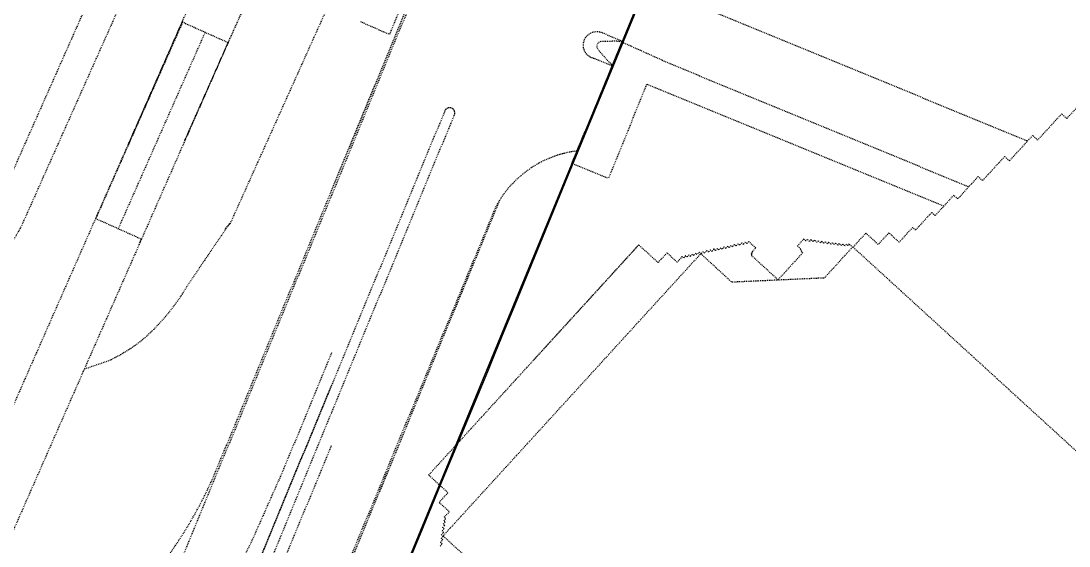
# Model space of a CAD drawing. Header units: millimetres. Extents: x 50357 to 985146, y 723188 to 1803594.
# Drawn here: x 829700.4 to 829819.7, y 820270.8 to 820330.6 of the extents above; entities that cross this region are included whole.
import ezdxf
from ezdxf.xclip import XClip

# ---------------------------------------------------------------- set-up
doc = ezdxf.new("R2010")
doc.units = ezdxf.units.MM
doc.header["$LTSCALE"] = 3
doc.header["$MEASUREMENT"] = 0
doc.linetypes.add('x-baseplan$0$DGN Style 2', pattern=[1.94727e-06, 0, -1.94727e-06])
doc.layers.add('00_Xref', color=7, linetype='Continuous')
doc.layers.add('x-baseplan$0$AR-ROAD_AR_BS_MI_', color=7, linetype='Continuous', true_color=0x6d6d6d)

# ---------------------------------------------------------------- blocks, each defined once
blk = doc.blocks.new('x-baseplan')
at = {"layer": 'x-baseplan$0$AR-ROAD_AR_BS_MI_', "linetype": 'x-baseplan$0$DGN Style 2'}
for p, q in [((834458.04, 818305.55), (834497.87, 818395.22)), ((834483.04, 818335.45), (834500, 818373.27)), ((834500, 818359.19), (834488.22, 818333)), ((834500.01, 818359.2), (834488.23, 818333.01)), ((834483.04, 818335.29), (834473.14, 818312.94)), ((834482.99, 818335.35), (834473.77, 818314.41)), ((834483.04, 818335.45), (834476.81, 818321.3)), ((834482.99, 818335.35), (834488.22, 818333)), ((834485.61, 818334.17), (834475.72, 818311.82)), ((834488.22, 818333), (834479, 818312.06)), ((834488.27, 818333.1), (834483.24, 818321.78)), ((834586.47, 818327.38), (834583.71, 818324.35)), ((834586.47, 818327.38), (834583.71, 818324.35)), ((834583.12, 818324.89), (834580.39, 818321.9)), ((834583.12, 818324.89), (834580.39, 818321.9)), ((834583.71, 818324.35), (834583.12, 818324.89)), ((834583.71, 818324.35), (834583.12, 818324.89)), ((834579.82, 818322.43), (834577.17, 818319.53)), ((834579.82, 818322.43), (834577.17, 818319.53)), ((834580.39, 818321.9), (834579.82, 818322.43)), ((834580.39, 818321.9), (834579.82, 818322.43)), ((834576.63, 818320.03), (834574.12, 818317.29)), ((834576.63, 818320.03), (834574.12, 818317.29)), ((834577.17, 818319.53), (834576.63, 818320.03)), ((834577.17, 818319.53), (834576.63, 818320.03)), ((834573.61, 818317.75), (834571.29, 818315.2)), ((834573.61, 818317.75), (834571.29, 818315.2)), ((834574.12, 818317.29), (834573.61, 818317.75)), ((834574.12, 818317.29), (834573.61, 818317.75)), ((834570.83, 818315.61), (834568.73, 818313.31)), ((834570.83, 818315.61), (834568.73, 818313.31)), ((834571.29, 818315.2), (834570.83, 818315.61)), ((834571.29, 818315.2), (834570.83, 818315.61)), ((834473.77, 818314.41), (834449.02, 818258.21)), ((834568.33, 818313.67), (834566.49, 818311.66)), ((834568.33, 818313.67), (834566.49, 818311.66)), ((834568.73, 818313.31), (834568.33, 818313.67)), ((834568.73, 818313.31), (834568.33, 818313.67)), ((834479, 818312.06), (834453.69, 818254.6)), ((834473.1, 818313), (834478.33, 818310.65)), ((834566.16, 818311.96), (834564.62, 818310.28)), ((834566.16, 818311.96), (834564.62, 818310.28)), ((834566.49, 818311.66), (834566.16, 818311.96)), ((834566.49, 818311.66), (834566.16, 818311.96)), ((834560.83, 818311.31), (834559.35, 818309.69)), ((834560.83, 818311.31), (834559.35, 818309.69)), ((834562.24, 818310.02), (834560.83, 818311.31)), ((834562.24, 818310.02), (834560.83, 818311.31)), ((834563.45, 818311.35), (834562.24, 818310.02)), ((834563.45, 818311.35), (834562.24, 818310.02)), ((834564.62, 818310.28), (834563.45, 818311.35)), ((834564.62, 818310.28), (834563.45, 818311.35)), ((834478.34, 818310.65), (834478.13, 818310.17)), ((834511.06, 818283.78), (834534.98, 818309.97)), ((834534.98, 818309.97), (834523.02, 818296.88)), ((834537.18, 818307.96), (834534.98, 818309.97)), ((834537.18, 818307.96), (834534.98, 818309.97)), ((834543.93, 818309.56), (834543.71, 818309.32)), ((834543.93, 818309.56), (834543.71, 818309.32)), ((834544.1, 818309.41), (834543.93, 818309.56)), ((834544.32, 818309.65), (834544.1, 818309.41)), ((834544.32, 818309.65), (834544.1, 818309.41)), ((834544.49, 818309.5), (834544.32, 818309.65)), ((834544.49, 818309.5), (834544.32, 818309.65)), ((834544.71, 818309.74), (834544.49, 818309.5)), ((834544.88, 818309.58), (834544.71, 818309.74)), ((834545.1, 818309.82), (834544.88, 818309.58)), ((834545.1, 818309.82), (834544.88, 818309.58)), ((834545.27, 818309.67), (834545.1, 818309.82)), ((834545.27, 818309.67), (834545.1, 818309.82)), ((834545.49, 818309.91), (834545.27, 818309.67)), ((834545.49, 818309.91), (834545.27, 818309.67)), ((834545.66, 818309.76), (834545.49, 818309.91)), ((834545.88, 818310), (834545.66, 818309.76)), ((834545.88, 818310), (834545.66, 818309.76)), ((834546.05, 818309.85), (834545.88, 818310)), ((834546.27, 818310.09), (834546.05, 818309.85)), ((834546.44, 818309.93), (834546.27, 818310.09)), ((834546.7, 818310.21), (834546.44, 818309.93)), ((834546.7, 818310.21), (834546.44, 818309.93)), ((834546.89, 818310.03), (834546.7, 818310.21)), ((834546.89, 818310.03), (834546.7, 818310.21)), ((834547.11, 818310.28), (834546.89, 818310.03)), ((834547.11, 818310.28), (834546.89, 818310.03)), ((834547.28, 818310.12), (834547.11, 818310.28)), ((834547.28, 818310.12), (834547.11, 818310.28)), ((834547.5, 818310.36), (834547.28, 818310.12)), ((834547.5, 818310.36), (834547.28, 818310.12)), ((834548.3, 818309.63), (834547.5, 818310.36)), ((834548.3, 818309.63), (834547.5, 818310.36)), ((834547.93, 818309.23), (834548.3, 818309.63)), ((834547.93, 818309.23), (834548.3, 818309.63)), ((834553.77, 818310.65), (834553.04, 818309.85)), ((834553.77, 818310.65), (834553.04, 818309.85)), ((834553.04, 818309.85), (834553.44, 818309.48)), ((834553.04, 818309.85), (834553.44, 818309.48)), ((834554.01, 818310.43), (834553.77, 818310.65)), ((834554.16, 818310.6), (834554.01, 818310.43)), ((834554.41, 818310.37), (834554.16, 818310.6)), ((834554.41, 818310.37), (834554.16, 818310.6)), ((834554.59, 818310.57), (834554.41, 818310.37)), ((834554.59, 818310.57), (834554.41, 818310.37)), ((834554.83, 818310.35), (834554.59, 818310.57)), ((834554.83, 818310.35), (834554.59, 818310.57)), ((834554.99, 818310.52), (834554.83, 818310.35)), ((834554.99, 818310.52), (834554.83, 818310.35)), ((834555.27, 818310.27), (834554.99, 818310.52)), ((834555.27, 818310.27), (834554.99, 818310.52)), ((834555.42, 818310.43), (834555.27, 818310.27)), ((834555.42, 818310.43), (834555.27, 818310.27)), ((834555.66, 818310.21), (834555.42, 818310.43)), ((834555.66, 818310.21), (834555.42, 818310.43)), ((834555.82, 818310.38), (834555.66, 818310.21)), ((834555.82, 818310.38), (834555.66, 818310.21)), ((834556.06, 818310.16), (834555.82, 818310.38)), ((834556.06, 818310.16), (834555.82, 818310.38)), ((834556.21, 818310.33), (834556.06, 818310.16)), ((834556.21, 818310.33), (834556.06, 818310.16)), ((834556.46, 818310.11), (834556.21, 818310.33)), ((834556.46, 818310.11), (834556.21, 818310.33)), ((834556.61, 818310.28), (834556.46, 818310.11)), ((834556.61, 818310.28), (834556.46, 818310.11)), ((834556.85, 818310.05), (834556.61, 818310.28)), ((834556.85, 818310.05), (834556.61, 818310.28)), ((834557.01, 818310.22), (834556.85, 818310.05)), ((834557.01, 818310.22), (834556.85, 818310.05)), ((834557.25, 818310), (834557.01, 818310.22)), ((834557.25, 818310), (834557.01, 818310.22)), ((834557.4, 818310.17), (834557.25, 818310)), ((834557.4, 818310.17), (834557.25, 818310)), ((834557.65, 818309.95), (834557.4, 818310.17)), ((834557.65, 818309.95), (834557.4, 818310.17)), ((834557.8, 818310.12), (834557.65, 818309.95)), ((834557.8, 818310.12), (834557.65, 818309.95)), ((834558.04, 818309.9), (834557.8, 818310.12)), ((834558.04, 818309.9), (834557.8, 818310.12)), ((834558.2, 818310.07), (834558.04, 818309.9)), ((834558.2, 818310.07), (834558.04, 818309.9)), ((834558.44, 818309.85), (834558.2, 818310.07)), ((834558.44, 818309.85), (834558.2, 818310.07)), ((834558.62, 818310.04), (834558.44, 818309.85)), ((834558.62, 818310.04), (834558.44, 818309.85)), ((834558.77, 818309.91), (834558.62, 818310.04)), ((834558.77, 818309.91), (834558.62, 818310.04)), ((834558.92, 818310.08), (834558.77, 818309.91)), ((834559.35, 818309.69), (834558.92, 818310.08)), ((834559.35, 818309.69), (834558.92, 818310.08)), ((834538.19, 818309.07), (834537.18, 818307.96)), ((834539.35, 818308.01), (834538.19, 818309.07)), ((834539.35, 818308.01), (834538.19, 818309.07)), ((834539.93, 818308.64), (834539.35, 818308.01)), ((834539.93, 818308.64), (834539.35, 818308.01)), ((834540.09, 818308.48), (834539.93, 818308.64)), ((834540.09, 818308.48), (834539.93, 818308.64)), ((834540.31, 818308.72), (834540.09, 818308.48)), ((834540.31, 818308.72), (834540.09, 818308.48)), ((834540.47, 818308.58), (834540.31, 818308.72)), ((834540.47, 818308.58), (834540.31, 818308.72)), ((834540.69, 818308.82), (834540.47, 818308.58)), ((834540.69, 818308.82), (834540.47, 818308.58)), ((834540.86, 818308.67), (834540.69, 818308.82)), ((834540.86, 818308.67), (834540.69, 818308.82)), ((834541.08, 818308.91), (834540.86, 818308.67)), ((834541.08, 818308.91), (834540.86, 818308.67)), ((834541.24, 818308.77), (834541.08, 818308.91)), ((834541.24, 818308.77), (834541.08, 818308.91)), ((834541.46, 818309.01), (834541.24, 818308.77)), ((834541.46, 818309.01), (834541.24, 818308.77)), ((834541.63, 818308.86), (834541.46, 818309.01)), ((834541.63, 818308.86), (834541.46, 818309.01)), ((834541.89, 818309.14), (834541.63, 818308.86)), ((834541.89, 818309.14), (834541.63, 818308.86)), ((834542.08, 818308.96), (834541.89, 818309.14)), ((834542.08, 818308.96), (834541.89, 818309.14)), ((834542.3, 818309.2), (834542.08, 818308.96)), ((834542.47, 818309.04), (834542.3, 818309.2)), ((834542.47, 818309.04), (834542.3, 818309.2)), ((834542.73, 818309.32), (834542.47, 818309.04)), ((834542.73, 818309.32), (834542.47, 818309.04)), ((834542.92, 818309.15), (834542.73, 818309.32)), ((834542.92, 818309.15), (834542.73, 818309.32)), ((834543.15, 818309.39), (834542.92, 818309.15)), ((834543.32, 818309.23), (834543.15, 818309.39)), ((834543.32, 818309.23), (834543.15, 818309.39)), ((834543.54, 818309.48), (834543.32, 818309.23)), ((834543.54, 818309.48), (834543.32, 818309.23)), ((834543.71, 818309.32), (834543.54, 818309.48)), ((834543.71, 818309.32), (834543.54, 818309.48)), ((834547.78, 818308.79), (834547.87, 818308.89)), ((834547.78, 818308.79), (834547.87, 818308.89)), ((834547.82, 818308.94), (834547.92, 818309.05)), ((834547.82, 818308.94), (834547.92, 818309.05)), ((834547.87, 818308.89), (834547.82, 818308.94)), ((834547.87, 818308.89), (834547.82, 818308.94)), ((834547.87, 818309.09), (834547.97, 818309.2)), ((834547.87, 818309.09), (834547.97, 818309.2)), ((834547.92, 818309.05), (834547.87, 818309.09)), ((834547.92, 818309.05), (834547.87, 818309.09)), ((834547.97, 818309.2), (834547.93, 818309.23)), ((834547.97, 818309.2), (834547.93, 818309.23)), ((834547.97, 818309.2), (834547.97, 818309.2)), ((834547.97, 818309.2), (834547.97, 818309.2)), ((834553.44, 818309.48), (834553.41, 818309.45)), ((834553.44, 818309.48), (834553.41, 818309.45)), ((834553.41, 818309.45), (834553.52, 818309.35)), ((834553.52, 818309.35), (834553.47, 818309.3)), ((834553.52, 818309.35), (834553.47, 818309.3)), ((834553.47, 818309.3), (834553.58, 818309.2)), ((834553.58, 818309.2), (834553.53, 818309.15)), ((834553.58, 818309.2), (834553.53, 818309.15)), ((834553.53, 818309.15), (834553.63, 818309.06)), ((834553.53, 818309.15), (834553.63, 818309.06)), ((834511.06, 818283.78), (834523.02, 818296.88)), ((834513.26, 818281.77), (834511.06, 818283.78)), ((834513.26, 818281.77), (834511.06, 818283.78)), ((834512.25, 818280.66), (834513.26, 818281.77)), ((834513.41, 818279.61), (834512.25, 818280.66)), ((834513.41, 818279.61), (834512.25, 818280.66)), ((834512.78, 818278.58), (834513, 818278.82)), ((834512.78, 818278.58), (834513, 818278.82)), ((834512.94, 818278.44), (834512.78, 818278.58)), ((834512.94, 818278.44), (834512.78, 818278.58)), ((834512.83, 818278.98), (834513.41, 818279.61)), ((834512.83, 818278.98), (834513.41, 818279.61)), ((834513, 818278.82), (834512.83, 818278.98)), ((834513, 818278.82), (834512.83, 818278.98)), ((834512.6, 818277.42), (834512.82, 818277.66)), ((834512.6, 818277.42), (834512.82, 818277.66)), ((834512.77, 818277.26), (834512.6, 818277.42)), ((834512.77, 818277.26), (834512.6, 818277.42)), ((834512.66, 818277.8), (834512.89, 818278.05)), ((834512.66, 818277.8), (834512.89, 818278.05)), ((834512.82, 818277.66), (834512.66, 818277.8)), ((834512.82, 818277.66), (834512.66, 818277.8)), ((834512.72, 818278.2), (834512.94, 818278.44)), ((834512.72, 818278.2), (834512.94, 818278.44)), ((834512.89, 818278.05), (834512.72, 818278.2)), ((834512.89, 818278.05), (834512.72, 818278.2)), ((834512.4, 818276.12), (834512.66, 818276.4)), ((834512.4, 818276.12), (834512.66, 818276.4)), ((834512.6, 818275.95), (834512.4, 818276.12)), ((834512.6, 818275.95), (834512.4, 818276.12)), ((834512.49, 818276.56), (834512.71, 818276.8)), ((834512.49, 818276.56), (834512.71, 818276.8)), ((834512.66, 818276.4), (834512.49, 818276.56)), ((834512.66, 818276.4), (834512.49, 818276.56)), ((834512.51, 818276.98), (834512.77, 818277.26)), ((834512.51, 818276.98), (834512.77, 818277.26)), ((834512.71, 818276.8), (834512.51, 818276.98)), ((834512.71, 818276.8), (834512.51, 818276.98)), ((834512.38, 818275.7), (834512.6, 818275.95))]:
    blk.add_line(p, q, dxfattribs=at)
at = {"layer": 'x-baseplan$0$AR-ROAD_AR_BS_MI_', "flags": 128}
blk.add_lwpolyline([(834893.71, 818612.71), (834867.74, 818621.9, 0.032201), (834862.79, 818623.31), (834792.59, 818638.37, -0.026433), (834750.03, 818649.89), (834706.27, 818664.26, 0.136056), (834687.06, 818665.15, 0.221469), (834667.71, 818650.13), (834658.53, 818632.29), (834658.53, 818632.29, -0.00001), (834658.53, 818632.29), (834658.53, 818632.29), (834654.66, 818624.77, 0.021002), (834642.54, 818598.55), (834506.84, 818269.48)], format="xyb", dxfattribs=at)
at = {"layer": 'x-baseplan$0$AR-ROAD_AR_BS_MI_', "linetype": 'x-baseplan$0$DGN Style 2', "flags": 128}
for points in [[(834500, 818316.13), (834509.26, 818338.61), (834519.37, 818363.06), (834529.7, 818388.07), (834536.43, 818404.39)], [(834536.43, 818404.39), (834532.98, 818395.66), (834516.46, 818355.54), (834515.96, 818354.33), (834504.34, 818326.15), (834500, 818315.62)], [(834500.01, 818316.15), (834509.27, 818338.62), (834519.38, 818363.07), (834529.71, 818388.09), (834536.44, 818404.4)], [(834492.8, 818375.04), (834464.66, 818312.04), (834464.52, 818311.78), (834464.37, 818311.52), (834464.21, 818311.26), (834464.06, 818311), (834463.9, 818310.75), (834463.74, 818310.49), (834463.58, 818310.24), (834463.41, 818309.99), (834463.24, 818309.74), (834463.07, 818309.5), (834462.9, 818309.25), (834462.73, 818309.01), (834462.55, 818308.76), (834462.37, 818308.52), (834462.19, 818308.29), (834462, 818308.05), (834461.82, 818307.81), (834461.63, 818307.58), (834461.44, 818307.35), (834461.24, 818307.12), (834461.05, 818306.89), (834460.85, 818306.67), (834460.65, 818306.44), (834460.45, 818306.22), (834460.24, 818306), (834460.04, 818305.78), (834459.83, 818305.57), (834459.62, 818305.35), (834459.41, 818305.14), (834459.19, 818304.93), (834458.88, 818304.64)], [(834514.84, 818353.79), (834506.6, 818333.91), (834503.33, 818335.35)], [(834487.88, 818311.85), (834488.46, 818312.36), (834500, 818337.99)], [(834542.96, 818336.74), (834579.24, 818321.8)], [(834531.94, 818330.35), (834529.86, 818331.18), (834529.83, 818331.19), (834529.81, 818331.2), (834529.78, 818331.2), (834529.75, 818331.21), (834529.73, 818331.22), (834529.7, 818331.23), (834529.68, 818331.24), (834529.65, 818331.25), (834529.63, 818331.26), (834529.6, 818331.27), (834529.58, 818331.28), (834529.55, 818331.29), (834529.5, 818331.32), (834529.46, 818331.34), (834529.43, 818331.36), (834529.41, 818331.37), (834529.39, 818331.38), (834529.36, 818331.4), (834529.34, 818331.41), (834529.32, 818331.43), (834529.3, 818331.45), (834529.28, 818331.46), (834529.25, 818331.48), (834529.23, 818331.5), (834529.21, 818331.51), (834529.19, 818331.53), (834529.17, 818331.55), (834529.15, 818331.57), (834529.13, 818331.59), (834529.11, 818331.61), (834529.09, 818331.63), (834529.08, 818331.65), (834529.06, 818331.67), (834529.04, 818331.69), (834529.02, 818331.71), (834528.99, 818331.75), (834528.96, 818331.79), (834528.94, 818331.82), (834528.93, 818331.84), (834528.91, 818331.86), (834528.9, 818331.88), (834528.88, 818331.91), (834528.87, 818331.93), (834528.86, 818331.95), (834528.84, 818331.98), (834528.83, 818332), (834528.82, 818332.03), (834528.81, 818332.05), (834528.8, 818332.08), (834528.77, 818332.15), (834528.76, 818332.18), (834528.75, 818332.2), (834528.72, 818332.28), (834528.72, 818332.31), (834528.71, 818332.36), (834528.7, 818332.39), (834528.69, 818332.44), (834528.69, 818332.47), (834528.68, 818332.49), (834528.68, 818332.55), (834528.67, 818332.58), (834528.67, 818332.6), (834528.67, 818332.63), (834528.67, 818332.68), (834528.67, 818332.71), (834528.67, 818332.74), (834528.67, 818332.77), (834528.67, 818332.79), (834528.67, 818332.82), (834528.68, 818332.9), (834528.69, 818332.93), (834528.69, 818332.95), (834528.7, 818333.01), (834528.71, 818333.03), (834528.71, 818333.06), (834528.72, 818333.09), (834528.73, 818333.11), (834528.73, 818333.14), (834528.74, 818333.17), (834528.75, 818333.19), (834528.76, 818333.22), (834528.77, 818333.24), (834528.8, 818333.32), (834528.81, 818333.34), (834528.82, 818333.37), (834528.83, 818333.39), (834528.85, 818333.42), (834528.87, 818333.46), (834528.89, 818333.49), (834528.9, 818333.51), (834528.91, 818333.53), (834528.93, 818333.56), (834528.94, 818333.58), (834528.96, 818333.6), (834528.98, 818333.62), (834528.99, 818333.65), (834529.01, 818333.67), (834529.03, 818333.69), (834529.04, 818333.71), (834529.06, 818333.73), (834529.08, 818333.75), (834529.1, 818333.77), (834529.12, 818333.79), (834529.14, 818333.81), (834529.16, 818333.83), (834529.18, 818333.84), (834529.2, 818333.86), (834529.22, 818333.88), (834529.24, 818333.9), (834529.28, 818333.93), (834529.32, 818333.96), (834529.35, 818333.98), (834529.37, 818334), (834529.39, 818334.01), (834529.41, 818334.02), (834529.44, 818334.04), (834529.46, 818334.05), (834529.48, 818334.06), (834529.51, 818334.08), (834529.53, 818334.09), (834529.56, 818334.1), (834529.58, 818334.11), (834529.61, 818334.12), (834529.63, 818334.13), (834529.66, 818334.14), (834529.68, 818334.15), (834529.73, 818334.17), (834529.76, 818334.18), (834529.81, 818334.2), (834529.84, 818334.2), (834529.86, 818334.21), (834529.89, 818334.22), (834529.92, 818334.22), (834529.94, 818334.23), (834529.97, 818334.23), (834530, 818334.24), (834530.02, 818334.24), (834530.08, 818334.25), (834530.11, 818334.25), (834530.13, 818334.25), (834530.21, 818334.25), (834530.24, 818334.25), (834530.27, 818334.25), (834530.3, 818334.25), (834530.32, 818334.25), (834530.35, 818334.25), (834530.43, 818334.24), (834530.49, 818334.23), (834530.51, 818334.23), (834530.54, 818334.22), (834530.57, 818334.21), (834530.59, 818334.21), (834530.62, 818334.2), (834530.64, 818334.19), (834530.67, 818334.19), (834530.7, 818334.18), (834530.72, 818334.17), (834530.75, 818334.16), (834530.77, 818334.15), (834530.8, 818334.14), (834530.82, 818334.13), (834530.85, 818334.12), (834530.87, 818334.11), (834530.9, 818334.1), (834530.95, 818334.08), (834530.98, 818334.06), (834533.1, 818333.15)], [(834569.71, 818314.38), (834535.89, 818328.25), (834531.52, 818317.55), (834527.59, 818319.16), (834527.37, 818319.25), (834528.76, 818322.62), (834531.94, 818330.35), (834531.99, 818330.47), (834533.06, 818333.06)], [(834533.06, 818333.07), (834532.98, 818333.08), (834532.89, 818333.09), (834532.8, 818333.1), (834532.72, 818333.11), (834532.63, 818333.12), (834532.54, 818333.13), (834532.46, 818333.14), (834532.37, 818333.14), (834532.28, 818333.14), (834532.19, 818333.14), (834532.11, 818333.14), (834532.02, 818333.14), (834531.93, 818333.14), (834531.85, 818333.13), (834531.76, 818333.13), (834530.68, 818333.12), (834530.57, 818333.09), (834530.48, 818333.05), (834530.4, 818333), (834530.33, 818332.93), (834530.27, 818332.84), (834530.23, 818332.75), (834530.2, 818332.66), (834530.19, 818332.56), (834530.2, 818332.46), (834530.23, 818332.36), (834530.27, 818332.27), (834530.97, 818331.47), (834531.03, 818331.4), (834531.08, 818331.33), (834531.14, 818331.26), (834531.2, 818331.2), (834531.25, 818331.13), (834531.31, 818331.07), (834531.37, 818331), (834531.43, 818330.94), (834531.5, 818330.88), (834531.56, 818330.82), (834531.63, 818330.76), (834531.69, 818330.7), (834531.76, 818330.65), (834531.83, 818330.59), (834531.89, 818330.54), (834531.99, 818330.47)], [(834533.06, 818333.06), (834538.63, 818330.56), (834572.56, 818316.59)], [(834500, 818290.84), (834502.83, 818297.73), (834513.97, 818324.72), (834513.98, 818324.73), (834513.98, 818324.74), (834513.98, 818324.75), (834513.99, 818324.76), (834513.99, 818324.77), (834514, 818324.79), (834514, 818324.79), (834514.01, 818324.8), (834514.01, 818324.81), (834514.02, 818324.83), (834514.02, 818324.84), (834514.02, 818324.85), (834514.03, 818324.88), (834514.03, 818324.89), (834514.03, 818324.9), (834514.03, 818324.92), (834514.03, 818324.93), (834514.04, 818324.94), (834514.04, 818324.95), (834514.04, 818324.96), (834514.04, 818324.97), (834514.04, 818324.98), (834514.04, 818325), (834514.04, 818325.02), (834514.04, 818325.03), (834514.04, 818325.04), (834514.04, 818325.05), (834514.03, 818325.06), (834514.03, 818325.07), (834514.03, 818325.08), (834514.03, 818325.09), (834514.03, 818325.1), (834514.03, 818325.11), (834514.02, 818325.12), (834514.02, 818325.13), (834514.02, 818325.14), (834514.02, 818325.15), (834514.01, 818325.17), (834514.01, 818325.18), (834514, 818325.19), (834514, 818325.21), (834513.99, 818325.22), (834513.99, 818325.23), (834513.98, 818325.25), (834513.98, 818325.26), (834513.97, 818325.27), (834513.97, 818325.27), (834513.96, 818325.29), (834513.95, 818325.3), (834513.95, 818325.31), (834513.94, 818325.32), (834513.93, 818325.33), (834513.93, 818325.34), (834513.92, 818325.34), (834513.91, 818325.36), (834513.9, 818325.37), (834513.9, 818325.38), (834513.89, 818325.38), (834513.88, 818325.39), (834513.87, 818325.41), (834513.86, 818325.41), (834513.85, 818325.42), (834513.85, 818325.43), (834513.84, 818325.44), (834513.83, 818325.44), (834513.82, 818325.45), (834513.81, 818325.46), (834513.81, 818325.46), (834513.8, 818325.47), (834513.79, 818325.47), (834513.78, 818325.48), (834513.77, 818325.49), (834513.76, 818325.49), (834513.76, 818325.5), (834513.75, 818325.5), (834513.74, 818325.51), (834513.73, 818325.51), (834513.72, 818325.52), (834513.71, 818325.52), (834513.7, 818325.53), (834513.69, 818325.53), (834513.68, 818325.53), (834513.67, 818325.54), (834513.66, 818325.54), (834513.64, 818325.55), (834513.63, 818325.55), (834513.59, 818325.57), (834513.58, 818325.57), (834513.57, 818325.57), (834513.56, 818325.57), (834513.55, 818325.57), (834513.54, 818325.58), (834513.53, 818325.58), (834513.52, 818325.58), (834513.51, 818325.58), (834513.5, 818325.58), (834513.49, 818325.58), (834513.48, 818325.58), (834513.47, 818325.58), (834513.46, 818325.58), (834513.45, 818325.58), (834513.44, 818325.58), (834513.43, 818325.58), (834513.41, 818325.58), (834513.4, 818325.58), (834513.39, 818325.58), (834513.38, 818325.58), (834513.37, 818325.58), (834513.36, 818325.58), (834513.35, 818325.58), (834513.34, 818325.57), (834513.33, 818325.57), (834513.32, 818325.57), (834513.31, 818325.57), (834513.3, 818325.57), (834513.28, 818325.56), (834513.26, 818325.55), (834513.25, 818325.55), (834513.24, 818325.55), (834513.23, 818325.54), (834513.22, 818325.54), (834513.21, 818325.54), (834513.2, 818325.53), (834513.19, 818325.53), (834513.18, 818325.52), (834513.17, 818325.52), (834513.16, 818325.51), (834513.15, 818325.5), (834513.14, 818325.5), (834513.13, 818325.49), (834513.12, 818325.49), (834513.11, 818325.48), (834513.1, 818325.47), (834513.09, 818325.46), (834513.08, 818325.46), (834513.07, 818325.45), (834513.05, 818325.43), (834513.04, 818325.42), (834513.03, 818325.41), (834513.02, 818325.41), (834513.02, 818325.4), (834513.01, 818325.39), (834513, 818325.38), (834512.99, 818325.37), (834512.98, 818325.36), (834512.98, 818325.35), (834512.97, 818325.34), (834512.96, 818325.34), (834512.96, 818325.33), (834512.95, 818325.32), (834512.94, 818325.3), (834512.94, 818325.29), (834512.93, 818325.28), (834512.93, 818325.28), (834512.92, 818325.27), (834512.92, 818325.26), (834512.91, 818325.25), (834512.91, 818325.24), (834512.9, 818325.23), (834512.9, 818325.22), (834512.9, 818325.21), (834512.89, 818325.2), (834505.2, 818306.58), (834500, 818293.98)], [(834527.94, 818320.66), (834527.74, 818320.63), (834527.53, 818320.6), (834527.32, 818320.56), (834527.11, 818320.52), (834526.9, 818320.48), (834526.7, 818320.44), (834526.49, 818320.39), (834526.28, 818320.34), (834526.08, 818320.28), (834525.88, 818320.22), (834525.68, 818320.16), (834525.48, 818320.09), (834525.28, 818320.02), (834525.08, 818319.94), (834524.88, 818319.87), (834524.69, 818319.79), (834524.49, 818319.7), (834524.3, 818319.61), (834524.11, 818319.52), (834523.92, 818319.43), (834523.73, 818319.33), (834523.54, 818319.23), (834523.36, 818319.13), (834523.18, 818319.02), (834523, 818318.91), (834522.82, 818318.8), (834522.64, 818318.68), (834522.47, 818318.56), (834522.3, 818318.44), (834522.13, 818318.31), (834521.96, 818318.18), (834521.79, 818318.05), (834521.63, 818317.92), (834521.47, 818317.78), (834521.31, 818317.64), (834521.15, 818317.5), (834521, 818317.35), (834520.85, 818317.2), (834520.7, 818317.05), (834520.55, 818316.9), (834520.41, 818316.74), (834520.27, 818316.59), (834520.13, 818316.43), (834520, 818316.26), (834519.87, 818316.1), (834519.74, 818315.93), (834519.61, 818315.76), (834519.49, 818315.59), (834519.37, 818315.41), (834519.25, 818315.24), (834519.14, 818315.06), (834519.12, 818315.04)], [(834500, 818315.62), (834492.39, 818297.18), (834481.35, 818270.4), (834473.04, 818250.25), (834472.95, 818250.06), (834472.87, 818249.87), (834472.77, 818249.68), (834472.68, 818249.5), (834472.58, 818249.31), (834472.48, 818249.13), (834472.37, 818248.95), (834472.34, 818248.9), (834472.26, 818248.77), (834472.15, 818248.59), (834472.04, 818248.41), (834471.92, 818248.24), (834471.8, 818248.07), (834471.67, 818247.9), (834471.55, 818247.73), (834471.42, 818247.56), (834471.29, 818247.4), (834471.15, 818247.24), (834471.01, 818247.08), (834470.87, 818246.93), (834470.73, 818246.77), (834470.58, 818246.62), (834470.43, 818246.47), (834470.28, 818246.33), (834470.13, 818246.18), (834469.97, 818246.04), (834469.81, 818245.91), (834469.65, 818245.77), (834469.49, 818245.64), (834469.32, 818245.51), (834469.16, 818245.38), (834468.99, 818245.26), (834468.81, 818245.14), (834468.64, 818245.02), (834468.46, 818244.91), (834468.29, 818244.8), (834468.27, 818244.79), (834468.11, 818244.69), (834467.92, 818244.59), (834467.74, 818244.49), (834467.55, 818244.39), (834467.37, 818244.29), (834467.18, 818244.2), (834466.99, 818244.11), (834466.8, 818244.03), (834466.6, 818243.94), (834466.41, 818243.87), (834466.21, 818243.79), (834466.01, 818243.72), (834465.82, 818243.65), (834465.62, 818243.59), (834465.42, 818243.53), (834465.21, 818243.47), (834465.01, 818243.41), (834464.81, 818243.36), (834464.6, 818243.32), (834464.4, 818243.27), (834464.19, 818243.23), (834463.98, 818243.2), (834463.78, 818243.17), (834463.57, 818243.14), (834463.36, 818243.11), (834463.15, 818243.09), (834462.94, 818243.07), (834462.73, 818243.06), (834462.52, 818243.05), (834462.31, 818243.04), (834462.1, 818243.04), (834461.89, 818243.04), (834461.68, 818243.04), (834461.47, 818243.05), (834461.26, 818243.06), (834461.05, 818243.07), (834460.84, 818243.09), (834460.64, 818243.11), (834460.43, 818243.14), (834460.22, 818243.17), (834460.01, 818243.2), (834459.81, 818243.24), (834459.6, 818243.28), (834459.48, 818243.31), (834459.39, 818243.32), (834459.19, 818243.37), (834458.99, 818243.42), (834458.78, 818243.48), (834458.58, 818243.54), (834458.38, 818243.6), (834458.18, 818243.66), (834457.98, 818243.73), (834457.79, 818243.8), (834457.59, 818243.88), (834457.4, 818243.96), (834457.2, 818244.04), (834457.01, 818244.13), (834456.82, 818244.21), (834456.63, 818244.31), (834456.62, 818244.31), (834456.44, 818244.4), (834456.26, 818244.5), (834456.08, 818244.6), (834455.89, 818244.71), (834455.71, 818244.82), (834455.54, 818244.93), (834455.36, 818245.04), (834455.19, 818245.16), (834455.01, 818245.28), (834454.78, 818245.45), (834448.05, 818249.95), (834445.71, 818251.51), (834442.9, 818253.39), (834440.04, 818255.3), (834438.96, 818256.02)], [(834453.78, 818254.55), (834458.46, 818256.94), (834459.23, 818257.24), (834459.99, 818257.54), (834460.74, 818257.86), (834461.49, 818258.19), (834462.23, 818258.54), (834462.96, 818258.9), (834463.69, 818259.27), (834464.42, 818259.65), (834465.13, 818260.05), (834465.84, 818260.45), (834466.54, 818260.88), (834467.23, 818261.31), (834467.92, 818261.75), (834468.81, 818262.36), (834477.42, 818269.7), (834478.01, 818270.35), (834478.59, 818271.01), (834479.16, 818271.69), (834479.72, 818272.37), (834480.27, 818273.06), (834480.8, 818273.76), (834481.33, 818274.47), (834481.84, 818275.19), (834482.33, 818275.92), (834482.82, 818276.65), (834483.29, 818277.4), (834483.75, 818278.15), (834484.2, 818278.91), (834484.63, 818279.68), (834485.05, 818280.45), (834485.45, 818281.24), (834485.84, 818282.03), (834486.22, 818282.82), (834486.71, 818283.92), (834496.65, 818308.01), (834499.33, 818314.5), (834500.01, 818316.15)], [(834500, 818315.62), (834492.39, 818297.18), (834481.35, 818270.4), (834473.04, 818250.25), (834472.95, 818250.06), (834472.87, 818249.87), (834472.77, 818249.68), (834472.68, 818249.5), (834472.58, 818249.31), (834472.48, 818249.13), (834472.37, 818248.95), (834472.34, 818248.9), (834472.26, 818248.77), (834472.15, 818248.59), (834472.04, 818248.41), (834471.92, 818248.24), (834471.8, 818248.07), (834471.67, 818247.9), (834471.55, 818247.73), (834471.42, 818247.56), (834471.29, 818247.4), (834471.15, 818247.24), (834471.01, 818247.08), (834470.87, 818246.93), (834470.73, 818246.77), (834470.58, 818246.62), (834470.43, 818246.47), (834470.28, 818246.33), (834470.13, 818246.19), (834469.97, 818246.04), (834469.81, 818245.91), (834469.65, 818245.77), (834469.49, 818245.64), (834469.32, 818245.51), (834469.16, 818245.39), (834468.99, 818245.26), (834468.81, 818245.14), (834468.64, 818245.02), (834468.46, 818244.91), (834468.29, 818244.8), (834468.27, 818244.79), (834468.11, 818244.69), (834467.92, 818244.59), (834467.74, 818244.49), (834467.55, 818244.39), (834467.37, 818244.29), (834467.18, 818244.2), (834466.99, 818244.11), (834466.8, 818244.03), (834466.6, 818243.95), (834466.41, 818243.87), (834466.21, 818243.79), (834466.01, 818243.72), (834465.82, 818243.65), (834464.68, 818243.28)], [(834500, 818315.62), (834492.39, 818297.18), (834481.35, 818270.4), (834477.07, 818260.02)], [(834519.12, 818315.04), (834513.5, 818301.41), (834507.39, 818286.57), (834501.63, 818272.67), (834501.33, 818271.94), (834501.03, 818271.21), (834500.75, 818270.47), (834500.48, 818269.73), (834500, 818268.3)], [(834519.12, 818315.04), (834519.03, 818314.88), (834518.92, 818314.7), (834518.81, 818314.51), (834518.66, 818314.21), (834511.58, 818297.18), (834500.11, 818269.48), (834500, 818269.2)], [(834519.13, 818315.05), (834513.51, 818301.42), (834507.4, 818286.58), (834501.64, 818272.68), (834501.34, 818271.95), (834501.04, 818271.22), (834500.76, 818270.48), (834500.49, 818269.74), (834500.01, 818268.31)], [(834488.38, 818312.39), (834483.59, 818305.34), (834483.44, 818305.08), (834483.28, 818304.82), (834483.12, 818304.57), (834482.96, 818304.32), (834482.79, 818304.07), (834482.63, 818303.82), (834482.45, 818303.57), (834482.28, 818303.33), (834482.1, 818303.09), (834481.92, 818302.85), (834481.74, 818302.61), (834481.55, 818302.37), (834481.36, 818302.14), (834481.17, 818301.91), (834480.98, 818301.68), (834480.78, 818301.45), (834480.58, 818301.23), (834480.38, 818301.01), (834480.17, 818300.79), (834479.97, 818300.57), (834479.76, 818300.36), (834479.54, 818300.15), (834479.39, 818300)], [(834542.04, 818308.97), (834545.54, 818305.76), (834556.14, 818306.24), (834559.34, 818309.75), (834591.46, 818280.41), (834588.26, 818276.9), (834588.74, 818266.31), (834592.24, 818263.1), (834562.91, 818230.99), (834559.4, 818234.19), (834548.8, 818233.71), (834545.6, 818230.2), (834513.48, 818259.54), (834516.68, 818263.05), (834516.21, 818273.64), (834512.7, 818276.85), (834542.04, 818308.97)], [(834550.84, 818306), (834547.78, 818308.79)], [(834553.63, 818309.06), (834550.84, 818306)], [(834479.4, 818300.01), (834479.34, 818299.95), (834479.12, 818299.74), (834478.9, 818299.54), (834478.67, 818299.35), (834478.44, 818299.15), (834478.21, 818298.96), (834477.97, 818298.78), (834477.73, 818298.6), (834477.49, 818298.43), (834477.24, 818298.26), (834476.99, 818298.09), (834476.74, 818297.93), (834476.48, 818297.77), (834476.22, 818297.62), (834475.96, 818297.47), (834475.7, 818297.32), (834475.44, 818297.18), (834475.17, 818297.04), (834474.9, 818296.91), (834474.61, 818296.77), (834471.96, 818295.86)], [(834500, 818297.68), (834494.49, 818284.32), (834490.82, 818276.05), (834489.93, 818274.32), (834489.02, 818272.6), (834488.07, 818270.9), (834487.1, 818269.22), (834486.1, 818267.55), (834485.07, 818265.9), (834484.01, 818264.27), (834482.92, 818262.65), (834481.8, 818261.06), (834479.49, 818257.94), (834479.49, 818257.92), (834479.48, 818257.91), (834479.48, 818257.9), (834479.48, 818257.89), (834479.48, 818257.88), (834479.48, 818257.87), (834479.48, 818257.86), (834479.48, 818257.85), (834479.48, 818257.84), (834479.48, 818257.83), (834479.48, 818257.82), (834479.48, 818257.81), (834479.48, 818257.8), (834479.48, 818257.79), (834479.49, 818257.78), (834479.49, 818257.77), (834479.49, 818257.76), (834479.49, 818257.75), (834479.49, 818257.74), (834479.49, 818257.73), (834479.5, 818257.72), (834479.5, 818257.71), (834479.5, 818257.7), (834479.5, 818257.69), (834479.51, 818257.68), (834479.51, 818257.67), (834479.51, 818257.66), (834479.52, 818257.65), (834479.52, 818257.64), (834479.53, 818257.63), (834479.53, 818257.62), (834479.53, 818257.61), (834479.54, 818257.6), (834479.54, 818257.59), (834479.55, 818257.58), (834479.55, 818257.57), (834479.56, 818257.56), (834479.56, 818257.55), (834479.57, 818257.54), (834479.57, 818257.53), (834479.58, 818257.52), (834479.58, 818257.52), (834479.59, 818257.51), (834479.6, 818257.5), (834479.6, 818257.49), (834479.61, 818257.48), (834479.62, 818257.47), (834479.62, 818257.47), (834479.63, 818257.46), (834479.64, 818257.45), (834479.64, 818257.44), (834479.65, 818257.43), (834479.66, 818257.43), (834479.67, 818257.42), (834479.67, 818257.41), (834479.68, 818257.41), (834479.69, 818257.4), (834479.7, 818257.39), (834479.7, 818257.39), (834479.71, 818257.38), (834479.72, 818257.37), (834479.73, 818257.37), (834479.74, 818257.36), (834479.75, 818257.35), (834479.76, 818257.35), (834479.76, 818257.34), (834479.77, 818257.34), (834479.78, 818257.33), (834479.79, 818257.33), (834479.8, 818257.32), (834479.81, 818257.32), (834479.82, 818257.31), (834479.83, 818257.31), (834479.84, 818257.3), (834480.36, 818257.1), (834480.87, 818256.89), (834481.38, 818256.67), (834481.89, 818256.44), (834482.39, 818256.21), (834482.89, 818255.96), (834483.38, 818255.71), (834483.87, 818255.44), (834484.05, 818255.34), (834484.35, 818255.17), (834484.83, 818254.89), (834485.13, 818254.71)], [(834471.95, 818295.85), (834471.84, 818295.81)], [(834471.96, 818295.86), (834471.85, 818295.82)], [(834479.08, 818243.12), (834479.26, 818243.59), (834479.84, 818245.11), (834480.22, 818246.04), (834484.05, 818255.34), (834493.55, 818278.37), (834500, 818293.98)], [(834500, 818293.98), (834493.55, 818278.37), (834484.05, 818255.34)], [(834485.13, 818254.71), (834491.61, 818270.43), (834500, 818290.84)], [(834485.13, 818254.71), (834485.31, 818254.6), (834485.77, 818254.31), (834486.24, 818254), (834486.7, 818253.69), (834487.23, 818253.31), (834487.24, 818253.31), (834487.25, 818253.31), (834487.26, 818253.3), (834487.27, 818253.3), (834487.28, 818253.3), (834487.29, 818253.3), (834487.3, 818253.3), (834487.31, 818253.3), (834487.33, 818253.3), (834487.34, 818253.3), (834487.35, 818253.3), (834487.36, 818253.3), (834487.37, 818253.3), (834487.38, 818253.3), (834487.39, 818253.3), (834487.4, 818253.3), (834487.41, 818253.3), (834487.42, 818253.3), (834487.43, 818253.3), (834487.44, 818253.3), (834487.45, 818253.3), (834487.46, 818253.3), (834487.47, 818253.31), (834487.48, 818253.31), (834487.49, 818253.31), (834487.5, 818253.31), (834487.51, 818253.31), (834487.52, 818253.32), (834487.53, 818253.32), (834487.54, 818253.32), (834487.55, 818253.33), (834487.56, 818253.33), (834487.57, 818253.33), (834487.58, 818253.34), (834487.59, 818253.34), (834487.6, 818253.34), (834487.61, 818253.35), (834487.62, 818253.35), (834487.63, 818253.36), (834487.64, 818253.36), (834487.65, 818253.37), (834487.66, 818253.37), (834487.67, 818253.38), (834487.68, 818253.38), (834487.68, 818253.39), (834487.69, 818253.39), (834487.7, 818253.4), (834487.71, 818253.41), (834487.72, 818253.41), (834487.73, 818253.42), (834487.74, 818253.42), (834487.74, 818253.43), (834487.75, 818253.44), (834487.76, 818253.44), (834487.77, 818253.45), (834487.78, 818253.46), (834487.78, 818253.47), (834487.79, 818253.47), (834487.8, 818253.48), (834487.8, 818253.49), (834487.81, 818253.5), (834487.82, 818253.5), (834487.83, 818253.51), (834487.83, 818253.52), (834487.84, 818253.53), (834487.85, 818253.54), (834487.85, 818253.55), (834487.86, 818253.55), (834487.86, 818253.56), (834487.87, 818253.57), (834487.87, 818253.58), (834487.88, 818253.59), (834487.89, 818253.6), (834487.89, 818253.61), (834487.9, 818253.62), (834487.9, 818253.63), (834487.91, 818253.64), (834488.09, 818254.69), (834488.29, 818255.74), (834488.51, 818256.79), (834488.74, 818257.83), (834489, 818258.87), (834489.27, 818259.91), (834489.56, 818260.94), (834489.87, 818261.96), (834490.2, 818262.98), (834490.54, 818263.99), (834490.9, 818265), (834491.46, 818266.46), (834500, 818287.14)]]:
    blk.add_lwpolyline(points, dxfattribs=at)
at = {"layer": 'x-baseplan$0$AR-ROAD_AR_BS_MI_'}
blk.add_open_spline([(834888.67, 818328.07), (834888.67, 818328.07), (834888.38, 818295.02), (834888.09, 818261.08), (834887.79, 818227.14), (834887.77, 818226.21), (834887.39, 818225.25), (834886.99, 818224.24), (834886.62, 818223.27), (834886.56, 818223.2), (834885.66, 818222.6), (834884.73, 818221.98), (834883.83, 818221.38), (834883.6, 818221.34), (834873.62, 818220.65), (834860.55, 818219.75), (834847.67, 818218.85), (834832.74, 818217.87), (834820.68, 818217.06), (834808.61, 818216.26), (834808.2, 818216.25), (834798.22, 818216.56), (834787.81, 818216.89), (834777.59, 818217.2), (834777.1, 818217.21), (834775.31, 818216.98), (834773.48, 818216.75), (834771.72, 818216.53), (834771.67, 818216.57), (834771.65, 818217.37), (834771.62, 818218.22), (834771.59, 818219.03), (834771.54, 818219.08), (834771.15, 818219.1), (834770.77, 818219.1), (834770.24, 818219.14), (834766.91, 818218.61), (834763.59, 818218.12), (834759.9, 818217.56), (834759.34, 818217.48), (834757.06, 818217.04), (834755.22, 818216.7), (834753.38, 818216.35), (834752.97, 818216.31), (834747.8, 818215.98), (834742.49, 818215.64), (834737.49, 818215.32), (834737.08, 818215.32), (834727.35, 818215.76), (834717.06, 818216.22), (834707.04, 818216.66), (834706.37, 818216.7), (834702.63, 818217.25), (834698.89, 818217.77), (834694.28, 818218.46), (834693.27, 818218.56), (834689.61, 818219.49), (834686.87, 818220.14), (834684.14, 818220.82), (834684.08, 818220.78), (834683.57, 818218.82), (834683.06, 818216.8), (834682.55, 818214.84), (834682.49, 818214.79), (834674.56, 818214.66), (834653.52, 818214.34), (834632.08, 818214.06), (834618.51, 818213.88), (834618.05, 818213.82), (834618.03, 818213.65), (834618, 818213.42), (834617.98, 818213.24), (834617.82, 818213.19), (834613.22, 818213.05), (834605.57, 818212.81), (834598.07, 818212.57), (834593.33, 818212.44), (834591.66, 818212.34), (834586.27, 818212.36), (834582.17, 818212.43), (834578.07, 818212.46), (834577.53, 818212.45), (834575.78, 818212.32), (834573.51, 818212.16), (834571.4, 818211.99), (834569.3, 818211.95), (834567.2, 818211.89), (834565.09, 818211.82), (834563.03, 818211.87), (834561.1, 818211.9), (834559.17, 818211.94), (834558.44, 818211.97), (834556.69, 818212.09), (834554.41, 818212.24), (834552.49, 818212.35), (834550.26, 818212.61), (834548.34, 818212.82), (834546.42, 818213.04), (834546.04, 818213.1), (834544.33, 818213.47), (834542.11, 818213.97), (834540.07, 818214.39), (834537.99, 818214.98), (834536.23, 818215.47), (834534.48, 818215.95), (834534.18, 818216.06), (834531.88, 818217.03), (834529.57, 818217.99), (834526.79, 818219.19), (834526.15, 818219.4), (834524.11, 818220.67), (834522.54, 818221.6), (834520.97, 818222.55), (834520.78, 818222.7), (834518.57, 818224.61), (834516.3, 818226.59), (834514.14, 818228.46), (834514.03, 818228.58), (834512.46, 818230.83), (834510.83, 818233.15), (834509.25, 818235.41), (834509.16, 818235.58), (834507.94, 818238.42), (834506.7, 818241.32), (834505.5, 818244.13), (834505.47, 818244.26), (834505.02, 818248.14), (834504.57, 818252.11), (834504.12, 818256), (834504.12, 818256.16), (834504.55, 818259), (834504.99, 818261.97), (834505.42, 818264.87), (834505.47, 818265.08), (834506.07, 818266.74), (834506.74, 818268.64), (834507.38, 818270.45), (834507.71, 818271.28), (834510.81, 818278.82), (834513.92, 818286.34), (834518.06, 818296.29), (834527.72, 818319.82), (834537.44, 818343.33), (834549.6, 818372.98), (834553.98, 818383.5), (834558.35, 818394.02), (834561.15, 818400.86), (834563.36, 818406.32), (834570.45, 818423.49), (834576.15, 818437.21), (834581.85, 818450.94), (834588.29, 818466.58), (834593.9, 818480.2), (834600.86, 818497.09), (834602.22, 818500.34), (834615.38, 818532.02), (834628.73, 818564.17), (834642.08, 818596.31), (834643.97, 818600.83), (834646.95, 818607.73), (834649.99, 818614.77), (834652.67, 818620.99), (834652.77, 818621.19), (834655.26, 818624.79), (834657.83, 818628.52), (834660.35, 818632.18), (834660.46, 818632.37), (834661.2, 818634.18), (834662.01, 818636.16), (834662.8, 818638.07), (834662.83, 818638.27), (834662.72, 818638.31), (834662.61, 818638.35), (834662.48, 818638.47), (834662.38, 818638.56), (834662.27, 818638.65), (834662.23, 818638.82), (834662.17, 818638.94), (834662.17, 818639.21), (834662.24, 818639.35), (834662.28, 818639.57), (834662.61, 818640.2), (834664.31, 818643.54), (834666, 818646.8), (834667.62, 818649.98), (834668.74, 818652.08), (834672.43, 818657.41), (834679.25, 818662.86), (834689.32, 818666.08), (834699.26, 818666.01), (834703.97, 818665), (834706.28, 818664.24), (834706.38, 818664.21), (834720.68, 818659.51), (834735.2, 818654.75), (834749.72, 818649.99), (834750.46, 818649.77), (834764.35, 818646.01), (834778.54, 818642.17), (834792.3, 818638.45), (834793.08, 818638.26), (834813.72, 818633.83), (834837.12, 818628.81), (834860.03, 818623.89), (834862.95, 818623.26), (834864.32, 818622.87), (834865.7, 818622.47), (834867.68, 818621.93), (834869.37, 818621.31), (834878.22, 818618.2), (834886.4, 818615.29), (834893.62, 818612.74), (834893.74, 818612.67), (834894.7, 818611.31), (834895.7, 818609.91), (834896.66, 818608.56), (834896.69, 818608.41), (834896.75, 818599.58), (834896.81, 818590.17), (834896.87, 818580.87), (834896.87, 818579.94), (834896.6, 818569.4), (834896.33, 818558.87), (834896.04, 818547.2), (834895.7, 818538.64), (834895.25, 818528.31), (834894.88, 818519.48), (834894.77, 818517.11), (834894.52, 818512.75), (834894.25, 818508.4), (834893.34, 818492.11), (834892.64, 818479.56), (834891.8, 818465.26), (834891.63, 818462.14), (834891.44, 818459.01), (834891.36, 818456.64), (834890.86, 818443.35), (834890.36, 818429.22), (834889.89, 818416.09), (834889.85, 818414.41), (834889.56, 818393.82), (834889.26, 818373.23), (834889.01, 818353.47), (834889.01, 818353.47), (834888.95, 818349.44), (834888.88, 818342.73), (834888.77, 818336.02), (834888.76, 818331.58), (834888.71, 818329.82), (834888.67, 818328.07)], degree=3, knots=[0, 0, 0, 0, 0.033626, 0.067252, 0.069059, 0.069059, 0.069159, 0.071165, 0.071265, 0.071265, 0.071365, 0.073454, 0.073554, 0.073554, 0.073946, 0.093905, 0.100212, 0.100212, 0.124359, 0.12481, 0.12481, 0.125198, 0.145138, 0.146001, 0.146001, 0.14614, 0.149655, 0.149755, 0.149755, 0.149855, 0.151388, 0.151488, 0.151488, 0.151588, 0.152273, 0.152273, 0.152659, 0.159122, 0.159122, 0.160257, 0.160257, 0.163847, 0.164067, 0.164067, 0.164693, 0.174606, 0.174891, 0.174891, 0.175442, 0.194717, 0.195845, 0.195845, 0.196093, 0.203524, 0.203524, 0.20558, 0.20558, 0.211212, 0.211312, 0.211312, 0.211412, 0.215437, 0.215537, 0.215537, 0.215637, 0.23167, 0.258354, 0.25928, 0.25928, 0.25938, 0.259643, 0.259743, 0.259743, 0.260069, 0.269095, 0.27533, 0.27533, 0.278736, 0.278736, 0.286307, 0.287076, 0.287076, 0.287405, 0.290642, 0.291712, 0.291712, 0.294921, 0.295991, 0.295991, 0.299128, 0.299913, 0.299913, 0.300626, 0.303478, 0.304548, 0.304548, 0.308056, 0.30847, 0.30847, 0.308847, 0.312039, 0.313089, 0.313089, 0.316441, 0.316791, 0.316791, 0.31708, 0.321883, 0.321883, 0.32324, 0.32324, 0.32677, 0.326959, 0.326959, 0.32727, 0.332908, 0.333079, 0.333079, 0.333241, 0.338666, 0.338853, 0.338853, 0.339061, 0.345144, 0.34527, 0.34527, 0.345429, 0.353216, 0.353397, 0.353397, 0.353533, 0.359245, 0.359506, 0.359506, 0.359681, 0.363106, 0.36359, 0.36359, 0.364938, 0.380162, 0.380162, 0.386865, 0.431922, 0.431922, 0.452068, 0.455112, 0.455112, 0.467096, 0.467096, 0.492906, 0.497337, 0.497337, 0.527321, 0.527321, 0.534488, 0.534488, 0.597137, 0.605306, 0.605306, 0.607105, 0.620617, 0.620897, 0.620897, 0.621063, 0.629811, 0.630109, 0.630109, 0.63025, 0.634084, 0.634464, 0.634464, 0.634564, 0.634698, 0.634698, 0.634914, 0.634986, 0.634986, 0.63525, 0.63525, 0.635553, 0.635553, 0.635699, 0.63699, 0.643184, 0.643184, 0.644248, 0.64803, 0.656298, 0.663294, 0.669382, 0.674106, 0.674106, 0.67432, 0.67432, 0.704737, 0.705406, 0.705406, 0.706314, 0.734691, 0.735311, 0.735311, 0.736322, 0.778271, 0.784004, 0.784004, 0.784347, 0.786914, 0.786914, 0.788526, 0.790585, 0.805999, 0.806183, 0.806183, 0.806283, 0.809571, 0.809671, 0.809671, 0.80989, 0.827641, 0.828812, 0.828812, 0.829545, 0.850248, 0.850248, 0.853304, 0.867687, 0.871282, 0.871282, 0.872523, 0.880156, 0.880156, 0.905731, 0.905731, 0.909295, 0.912095, 0.912095, 0.914131, 0.939148, 0.940871, 0.940871, 0.942563, 0.982771, 0.982771, 0.982771, 0.982771, 0.990968, 0.996432, 0.996432, 1, 1, 1, 1], dxfattribs=at)
at = {"layer": 'x-baseplan$0$AR-ROAD_AR_BS_MI_', "linetype": 'x-baseplan$0$DGN Style 2'}
blk.add_point((834543.54, 818309.48), dxfattribs=at)
blk.add_point((834543.54, 818309.48), dxfattribs=at)

msp = doc.modelspace()

# ---------------------------------------------------------------- block references
at = {"layer": '00_Xref'}
ref = msp.add_blockref('x-baseplan', (-4764.2896, 1995.1308), dxfattribs=at)
XClip(ref).set_block_clipping_path([(834202.5645048908, 818417.3256012732), (834906.7924435089, 818466.5565350093), (834956.1724833156, 817760.1956963469), (834251.9445446975, 817710.9647626108)])

doc.saveas('drawing.dxf')
